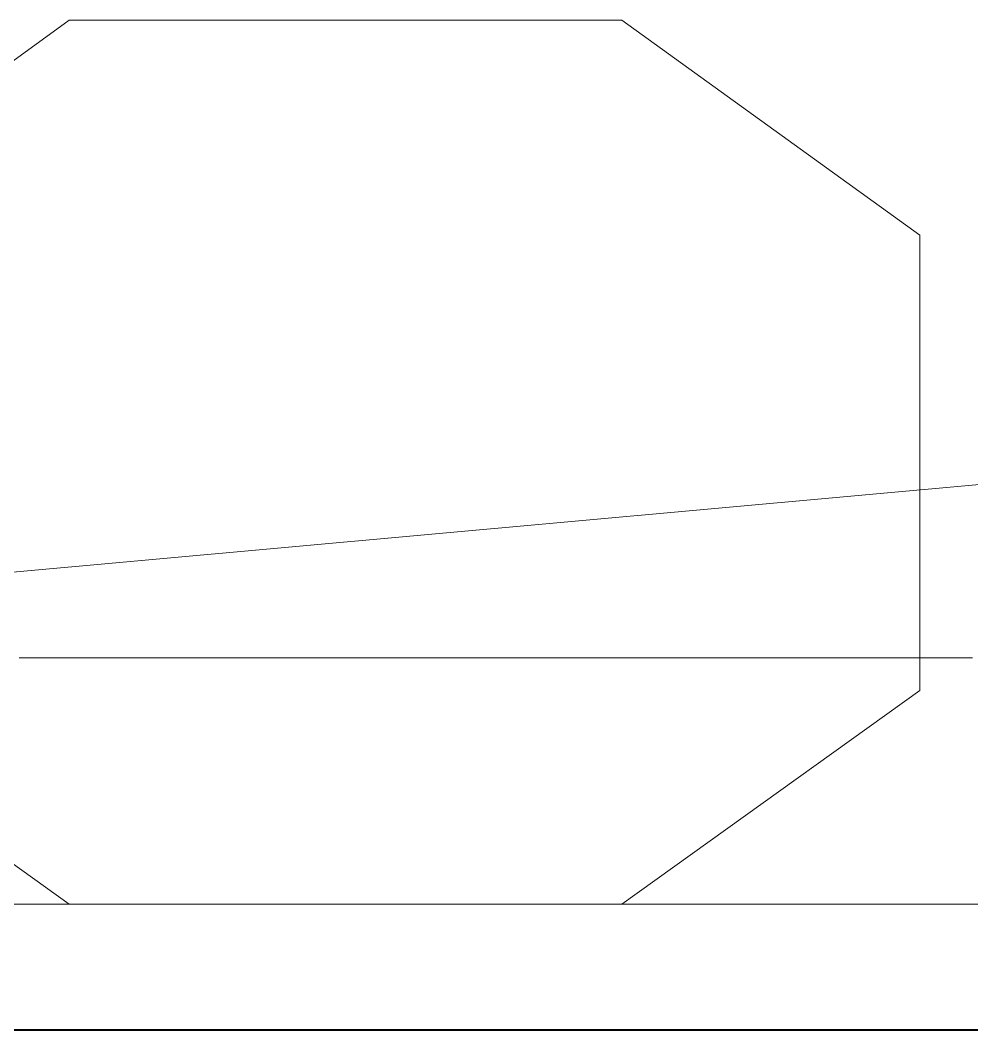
# Model space of a CAD drawing. Extents: x 65572 to 72871, y 30718 to 33858.
# Drawn here: x 66340.242 to 66344.029, y 33416.081 to 33420.102 of the extents above; entities that cross this region are included whole.
import ezdxf

# ---------------------------------------------------------------- set-up
doc = ezdxf.new("R2010")
doc.units = 0
doc.header["$LTSCALE"] = 0.5
doc.header["$MEASUREMENT"] = 0
doc.layers.get('0').update_dxf_attribs({"color": 20, "linetype": 'CONTINUOUS'})
for name, color, linetype, lineweight in [('Framing', 142, 'CONTINUOUS', 13), ('Layout', 154, 'CONTINUOUS', 5), ('Structure', 7, 'CONTINUOUS', 40)]:
    doc.layers.add(name, color=color, linetype=linetype, lineweight=lineweight)

# ---------------------------------------------------------------- blocks, each defined once
blk = doc.blocks.new('12fstg01')
at = {"color": 0, "linetype": 'ByBlock'}
for p, q in [((0.181428, 0.056002), (0.206338, 0.073992)), ((0.206338, 0.073992), (0.25256, 0.073992)), ((0.25256, 0.073992), (0.277471, 0.056002)), ((0.277471, 0.017898), (0.277471, 0.056002)), ((0.206338, 0), (0.181428, 0.017898)), ((0.25256, 0), (0.277471, 0.017898)), ((0.25256, 0), (0.206338, 0))]:
    blk.add_line(p, q, dxfattribs=at)

msp = doc.modelspace()

# ---------------------------------------------------------------- linework, layer by layer
at = {"layer": 'Framing'}
msp.add_line((65916.121008, 33416.58061), (66520.623975, 33416.58061), dxfattribs=at)
at = {"layer": 'Layout', "linetype": 'ByBlock'}
msp.add_line((66336.461139, 33417.562344), (66347.461193, 33418.562349), dxfattribs=at)
at = {"layer": 'Layout', "linetype": 'ByBlock', "flags": 128}
msp.add_lwpolyline([(66340.237564, 33417.562344), (66340.241927, 33417.562344), (66340.24629, 33417.562344), (66340.250653, 33417.562344), (66340.255017, 33417.562344), (66340.25938, 33417.562344), (66340.263743, 33417.562344), (66340.268106, 33417.562344), (66340.272469, 33417.562344), (66340.276832, 33417.562344), (66340.281195, 33417.562344), (66340.285558, 33417.562344), (66340.289921, 33417.562344), (66340.294284, 33417.562344), (66340.298647, 33417.562344), (66340.30301, 33417.562344), (66340.307373, 33417.562344), (66340.311736, 33417.562344), (66340.316099, 33417.562344), (66340.320462, 33417.562344), (66340.324825, 33417.562344), (66340.329188, 33417.562344), (66340.333551, 33417.562344), (66340.337915, 33417.562344), (66340.342278, 33417.562344), (66340.346641, 33417.562344), (66340.351004, 33417.562344), (66340.355367, 33417.562344), (66340.35973, 33417.562344), (66340.364093, 33417.562344), (66340.368456, 33417.562344), (66340.372819, 33417.562344), (66340.377182, 33417.562344), (66340.381545, 33417.562344), (66340.385908, 33417.562344), (66340.390271, 33417.562344), (66340.394634, 33417.562344), (66340.398997, 33417.562344), (66340.40336, 33417.562344), (66340.407723, 33417.562344), (66340.412086, 33417.562344), (66340.416449, 33417.562344), (66340.420813, 33417.562344), (66340.425176, 33417.562344), (66340.429539, 33417.562344), (66340.433902, 33417.562344), (66340.438265, 33417.562344), (66340.442628, 33417.562344), (66340.446991, 33417.562344), (66340.451354, 33417.562344), (66340.455717, 33417.562344), (66340.46008, 33417.562344), (66340.464443, 33417.562344), (66340.468806, 33417.562344), (66340.473169, 33417.562344), (66340.477532, 33417.562344), (66340.481895, 33417.562344), (66340.486258, 33417.562344), (66340.490621, 33417.562344), (66340.494984, 33417.562344), (66340.499347, 33417.562344), (66340.503711, 33417.562344), (66340.508074, 33417.562344), (66340.512437, 33417.562344), (66340.5168, 33417.562344), (66340.521163, 33417.562344), (66340.525526, 33417.562344), (66340.529889, 33417.562344), (66340.534252, 33417.562344), (66340.538615, 33417.562344), (66340.542978, 33417.562344), (66340.547341, 33417.562344), (66340.551704, 33417.562344), (66340.556067, 33417.562344), (66340.56043, 33417.562344), (66340.564793, 33417.562344), (66340.569156, 33417.562344), (66340.573519, 33417.562344), (66340.577882, 33417.562344), (66340.582246, 33417.562344), (66340.586609, 33417.562344), (66340.590972, 33417.562344), (66340.595335, 33417.562344), (66340.599698, 33417.562344), (66340.604061, 33417.562344), (66340.608424, 33417.562344), (66340.612787, 33417.562344), (66340.61715, 33417.562344), (66340.621513, 33417.562344), (66340.625876, 33417.562344), (66340.630239, 33417.562344), (66340.634602, 33417.562344), (66340.638965, 33417.562344), (66340.643328, 33417.562344), (66340.647691, 33417.562344), (66340.652054, 33417.562344), (66340.656417, 33417.562344), (66340.66078, 33417.562344), (66340.665144, 33417.562344), (66340.669507, 33417.562344), (66340.67387, 33417.562344), (66340.678233, 33417.562344), (66340.682596, 33417.562344), (66340.686959, 33417.562344), (66340.691322, 33417.562344), (66340.695685, 33417.562344), (66340.700048, 33417.562344), (66340.704411, 33417.562344), (66340.708774, 33417.562344), (66340.713137, 33417.562344), (66340.7175, 33417.562344), (66340.721863, 33417.562344), (66340.726226, 33417.562344), (66340.730589, 33417.562344), (66340.734952, 33417.562344), (66340.739315, 33417.562344), (66340.743678, 33417.562344), (66340.748042, 33417.562344), (66340.752405, 33417.562344), (66340.756768, 33417.562344), (66340.761131, 33417.562344), (66340.765494, 33417.562344), (66340.769857, 33417.562344), (66340.77422, 33417.562344), (66340.778583, 33417.562344), (66340.782946, 33417.562344), (66340.787309, 33417.562344), (66340.791672, 33417.562344), (66340.796035, 33417.562344), (66340.800398, 33417.562344), (66340.804761, 33417.562344), (66340.809124, 33417.562344), (66340.813487, 33417.562344), (66340.81785, 33417.562344), (66340.822213, 33417.562344), (66340.826576, 33417.562344), (66340.83094, 33417.562344), (66340.835303, 33417.562344), (66340.839666, 33417.562344), (66340.844029, 33417.562344), (66340.848392, 33417.562344), (66340.852755, 33417.562344), (66340.857118, 33417.562344), (66340.861481, 33417.562344), (66340.865844, 33417.562344), (66340.870207, 33417.562344), (66340.87457, 33417.562344), (66340.878933, 33417.562344), (66340.883296, 33417.562344), (66340.887659, 33417.562344), (66340.892022, 33417.562344), (66340.896385, 33417.562344), (66340.900748, 33417.562344), (66340.905111, 33417.562344), (66340.909474, 33417.562344), (66340.913838, 33417.562344), (66340.918201, 33417.562344), (66340.922564, 33417.562344), (66340.926927, 33417.562344), (66340.93129, 33417.562344), (66340.935653, 33417.562344), (66340.940016, 33417.562344), (66340.944379, 33417.562344), (66340.948742, 33417.562344), (66340.953105, 33417.562344), (66340.957468, 33417.562344), (66340.961831, 33417.562344), (66340.966194, 33417.562344), (66340.970557, 33417.562344), (66340.97492, 33417.562344), (66340.979283, 33417.562344), (66340.984508, 33417.562344), (66340.989732, 33417.562344), (66340.994957, 33417.562344), (66341.000181, 33417.562344), (66341.005406, 33417.562344), (66341.01063, 33417.562344), (66341.015855, 33417.562344), (66341.02108, 33417.562344), (66341.026304, 33417.562344), (66341.031529, 33417.562344), (66341.036753, 33417.562344), (66341.041978, 33417.562344), (66341.047202, 33417.562344), (66341.052427, 33417.562344), (66341.057651, 33417.562344), (66341.062876, 33417.562344), (66341.0681, 33417.562344), (66341.073325, 33417.562344), (66341.078549, 33417.562344), (66341.083774, 33417.562344), (66341.088998, 33417.562344), (66341.094223, 33417.562344), (66341.099448, 33417.562344), (66341.104672, 33417.562344), (66341.109897, 33417.562344), (66341.115121, 33417.562344), (66341.120346, 33417.562344), (66341.12557, 33417.562344), (66341.130795, 33417.562344), (66341.136019, 33417.562344), (66341.141244, 33417.562344), (66341.146468, 33417.562344), (66341.151693, 33417.562344), (66341.156917, 33417.562344), (66341.162142, 33417.562344), (66341.167366, 33417.562344), (66341.172591, 33417.562344), (66341.177816, 33417.562344), (66341.18304, 33417.562344), (66341.188265, 33417.562344), (66341.193489, 33417.562344), (66341.198714, 33417.562344), (66341.203938, 33417.562344), (66341.209163, 33417.562344), (66341.214387, 33417.562344), (66341.219612, 33417.562344), (66341.224836, 33417.562344), (66341.230061, 33417.562344), (66341.235285, 33417.562344), (66341.24051, 33417.562344), (66341.245734, 33417.562344), (66341.250959, 33417.562344), (66341.256184, 33417.562344), (66341.261408, 33417.562344), (66341.266633, 33417.562344), (66341.271857, 33417.562344), (66341.277082, 33417.562344), (66341.282306, 33417.562344), (66341.287531, 33417.562344), (66341.292755, 33417.562344), (66341.29798, 33417.562344), (66341.303204, 33417.562344), (66341.308429, 33417.562344), (66341.313653, 33417.562344), (66341.318878, 33417.562344), (66341.324102, 33417.562344), (66341.329327, 33417.562344), (66341.334552, 33417.562344), (66341.339776, 33417.562344), (66341.345001, 33417.562344), (66341.350225, 33417.562344), (66341.35545, 33417.562344), (66341.360674, 33417.562344), (66341.365899, 33417.562344), (66341.371123, 33417.562344), (66341.376348, 33417.562344), (66341.381572, 33417.562344), (66341.386797, 33417.562344), (66341.392021, 33417.562344), (66341.397246, 33417.562344), (66341.40247, 33417.562344), (66341.407695, 33417.562344), (66341.41292, 33417.562344), (66341.418144, 33417.562344), (66341.423369, 33417.562344), (66341.428593, 33417.562344), (66341.433818, 33417.562344), (66341.439042, 33417.562344), (66341.444267, 33417.562344), (66341.449491, 33417.562344), (66341.454716, 33417.562344), (66341.45994, 33417.562344), (66341.465165, 33417.562344), (66341.470389, 33417.562344), (66341.475614, 33417.562344), (66341.480838, 33417.562344), (66341.486063, 33417.562344), (66341.491287, 33417.562344), (66341.496512, 33417.562344), (66341.501737, 33417.562344), (66341.506961, 33417.562344), (66341.512186, 33417.562344), (66341.51741, 33417.562344), (66341.522635, 33417.562344), (66341.527859, 33417.562344), (66341.533084, 33417.562344), (66341.538308, 33417.562344), (66341.543533, 33417.562344), (66341.548757, 33417.562344), (66341.553982, 33417.562344), (66341.559206, 33417.562344), (66341.564431, 33417.562344), (66341.569655, 33417.562344), (66341.57488, 33417.562344), (66341.580105, 33417.562344), (66341.585329, 33417.562344), (66341.590554, 33417.562344), (66341.595778, 33417.562344), (66341.601003, 33417.562344), (66341.606227, 33417.562344), (66341.611452, 33417.562344), (66341.616676, 33417.562344), (66341.621901, 33417.562344), (66341.627125, 33417.562344), (66341.63235, 33417.562344), (66341.637574, 33417.562344), (66341.642799, 33417.562344), (66341.648023, 33417.562344), (66341.653248, 33417.562344), (66341.658473, 33417.562344), (66341.663697, 33417.562344), (66341.668922, 33417.562344), (66341.674146, 33417.562344), (66341.679371, 33417.562344), (66341.684595, 33417.562344), (66341.68982, 33417.562344), (66341.695044, 33417.562344), (66341.700269, 33417.562344), (66341.705493, 33417.562344), (66341.710718, 33417.562344), (66341.715942, 33417.562344), (66341.721167, 33417.562344), (66341.726391, 33417.562344), (66341.731616, 33417.562344), (66341.736841, 33417.562344), (66341.742065, 33417.562344), (66341.74729, 33417.562344), (66341.752514, 33417.562344), (66341.757739, 33417.562344), (66341.762963, 33417.562344), (66341.768188, 33417.562344), (66341.773412, 33417.562344), (66341.778637, 33417.562344), (66341.783861, 33417.562344), (66341.789086, 33417.562344), (66341.79431, 33417.562344), (66341.799535, 33417.562344), (66341.804759, 33417.562344), (66341.809984, 33417.562344), (66341.815209, 33417.562344), (66341.820433, 33417.562344), (66341.825658, 33417.562344), (66341.830882, 33417.562344), (66341.836107, 33417.562344), (66341.841331, 33417.562344), (66341.846556, 33417.562344), (66341.85178, 33417.562344), (66341.857005, 33417.562344), (66341.862229, 33417.562344), (66341.867454, 33417.562344), (66341.872678, 33417.562344), (66341.877903, 33417.562344), (66341.883127, 33417.562344), (66341.888352, 33417.562344), (66341.893576, 33417.562344), (66341.898801, 33417.562344), (66341.904026, 33417.562344), (66341.90925, 33417.562344), (66341.914475, 33417.562344), (66341.919699, 33417.562344), (66341.924924, 33417.562344), (66341.930148, 33417.562344), (66341.935373, 33417.562344), (66341.940597, 33417.562344), (66341.945822, 33417.562344), (66341.951046, 33417.562344), (66341.956271, 33417.562344), (66341.961495, 33417.562344), (66341.96672, 33417.562344), (66341.971944, 33417.562344), (66341.977169, 33417.562344), (66341.982394, 33417.562344), (66341.987618, 33417.562344), (66341.992843, 33417.562344), (66341.998067, 33417.562344), (66342.003292, 33417.562344), (66342.008516, 33417.562344), (66342.013741, 33417.562344), (66342.018965, 33417.562344), (66342.02419, 33417.562344), (66342.029414, 33417.562344), (66342.034639, 33417.562344), (66342.039863, 33417.562344), (66342.045088, 33417.562344), (66342.050312, 33417.562344), (66342.055537, 33417.562344), (66342.060762, 33417.562344), (66342.065986, 33417.562344), (66342.071211, 33417.562344), (66342.076435, 33417.562344), (66342.08166, 33417.562344), (66342.086884, 33417.562344), (66342.092109, 33417.562344), (66342.097333, 33417.562344), (66342.102558, 33417.562344), (66342.107782, 33417.562344), (66342.113007, 33417.562344), (66342.118231, 33417.562344), (66342.123456, 33417.562344), (66342.12868, 33417.562344), (66342.133905, 33417.562344), (66342.13913, 33417.562344), (66342.144354, 33417.562344), (66342.149579, 33417.562344), (66342.154803, 33417.562344), (66342.160028, 33417.562344), (66342.165252, 33417.562344), (66342.170477, 33417.562344), (66342.175701, 33417.562344), (66342.180926, 33417.562344), (66342.18615, 33417.562344), (66342.191375, 33417.562344), (66342.196599, 33417.562344), (66342.201824, 33417.562344), (66342.207048, 33417.562344), (66342.212273, 33417.562344), (66342.217498, 33417.562344), (66342.222722, 33417.562344), (66342.227947, 33417.562344), (66342.233171, 33417.562344), (66342.238396, 33417.562344), (66342.24362, 33417.562344), (66342.248845, 33417.562344), (66342.254069, 33417.562344), (66342.259294, 33417.562344), (66342.264518, 33417.562344), (66342.269743, 33417.562344), (66342.274967, 33417.562344), (66342.280192, 33417.562344), (66342.285416, 33417.562344), (66342.290641, 33417.562344), (66342.295866, 33417.562344), (66342.30109, 33417.562344), (66342.306315, 33417.562344), (66342.311539, 33417.562344), (66342.316764, 33417.562344), (66342.321988, 33417.562344), (66342.327213, 33417.562344), (66342.332437, 33417.562344), (66342.337662, 33417.562344), (66342.342886, 33417.562344), (66342.348111, 33417.562344), (66342.353335, 33417.562344), (66342.35856, 33417.562344), (66342.363784, 33417.562344), (66342.369009, 33417.562344), (66342.374233, 33417.562344), (66342.379458, 33417.562344), (66342.384683, 33417.562344), (66342.389907, 33417.562344), (66342.395132, 33417.562344), (66342.400356, 33417.562344), (66342.405581, 33417.562344), (66342.410805, 33417.562344), (66342.41603, 33417.562344), (66342.421254, 33417.562344), (66342.426479, 33417.562344), (66342.431703, 33417.562344), (66342.436928, 33417.562344), (66342.442152, 33417.562344), (66342.447377, 33417.562344), (66342.452601, 33417.562344), (66342.457826, 33417.562344), (66342.463051, 33417.562344), (66342.468275, 33417.562344), (66342.4735, 33417.562344), (66342.478724, 33417.562344), (66342.483949, 33417.562344), (66342.489173, 33417.562344), (66342.494398, 33417.562344), (66342.499622, 33417.562344), (66342.504847, 33417.562344), (66342.510071, 33417.562344), (66342.515296, 33417.562344), (66342.52052, 33417.562344), (66342.525745, 33417.562344), (66342.530969, 33417.562344), (66342.536194, 33417.562344), (66342.541419, 33417.562344), (66342.546643, 33417.562344), (66342.551868, 33417.562344), (66342.557092, 33417.562344), (66342.562317, 33417.562344), (66342.567541, 33417.562344), (66342.572766, 33417.562344), (66342.57799, 33417.562344), (66342.583215, 33417.562344), (66342.588439, 33417.562344), (66342.593664, 33417.562344), (66342.598888, 33417.562344), (66342.604113, 33417.562344), (66342.609337, 33417.562344), (66342.614562, 33417.562344), (66342.619787, 33417.562344), (66342.625011, 33417.562344), (66342.630236, 33417.562344), (66342.63546, 33417.562344), (66342.640685, 33417.562344), (66342.645909, 33417.562344), (66342.651134, 33417.562344), (66342.656358, 33417.562344), (66342.661583, 33417.562344), (66342.666807, 33417.562344), (66342.672032, 33417.562344), (66342.677256, 33417.562344), (66342.682481, 33417.562344), (66342.687705, 33417.562344), (66342.69293, 33417.562344), (66342.698155, 33417.562344), (66342.703379, 33417.562344), (66342.708604, 33417.562344), (66342.713828, 33417.562344), (66342.719053, 33417.562344), (66342.724277, 33417.562344), (66342.729502, 33417.562344), (66342.734726, 33417.562344), (66342.739951, 33417.562344), (66342.745175, 33417.562344), (66342.7504, 33417.562344), (66342.755624, 33417.562344), (66342.760849, 33417.562344), (66342.766073, 33417.562344), (66342.771298, 33417.562344), (66342.776522, 33417.562344), (66342.781747, 33417.562344), (66342.786972, 33417.562344), (66342.792196, 33417.562344), (66342.797421, 33417.562344), (66342.802645, 33417.562344), (66342.80787, 33417.562344), (66342.813094, 33417.562344), (66342.818319, 33417.562344), (66342.823543, 33417.562344), (66342.828768, 33417.562344), (66342.833992, 33417.562344), (66342.839217, 33417.562344), (66342.844441, 33417.562344), (66342.849666, 33417.562344), (66342.85489, 33417.562344), (66342.860115, 33417.562344), (66342.86534, 33417.562344), (66342.870564, 33417.562344), (66342.875789, 33417.562344), (66342.881013, 33417.562344), (66342.886238, 33417.562344), (66342.891462, 33417.562344), (66342.896687, 33417.562344), (66342.901911, 33417.562344), (66342.907136, 33417.562344), (66342.91236, 33417.562344), (66342.917585, 33417.562344), (66342.922809, 33417.562344), (66342.928034, 33417.562344), (66342.933258, 33417.562344), (66342.938483, 33417.562344), (66342.943708, 33417.562344), (66342.948932, 33417.562344), (66342.954157, 33417.562344), (66342.959381, 33417.562344), (66342.964606, 33417.562344), (66342.96983, 33417.562344), (66342.975055, 33417.562344), (66342.980279, 33417.562344), (66342.985504, 33417.562344), (66342.990728, 33417.562344), (66342.995953, 33417.562344), (66343.001177, 33417.562344), (66343.006402, 33417.562344), (66343.011626, 33417.562344), (66343.016851, 33417.562344), (66343.022076, 33417.562344), (66343.0273, 33417.562344), (66343.032525, 33417.562344), (66343.037749, 33417.562344), (66343.042974, 33417.562344), (66343.048198, 33417.562344), (66343.053423, 33417.562344), (66343.058647, 33417.562344), (66343.063872, 33417.562344), (66343.069096, 33417.562344), (66343.074321, 33417.562344), (66343.079545, 33417.562344), (66343.08477, 33417.562344), (66343.089994, 33417.562344), (66343.095219, 33417.562344), (66343.100444, 33417.562344), (66343.105668, 33417.562344), (66343.110893, 33417.562344), (66343.116117, 33417.562344), (66343.121342, 33417.562344), (66343.126566, 33417.562344), (66343.131791, 33417.562344), (66343.137015, 33417.562344), (66343.14224, 33417.562344), (66343.147464, 33417.562344), (66343.152689, 33417.562344), (66343.157913, 33417.562344), (66343.163138, 33417.562344), (66343.168362, 33417.562344), (66343.173587, 33417.562344), (66343.178811, 33417.562344), (66343.184036, 33417.562344), (66343.189261, 33417.562344), (66343.194485, 33417.562344), (66343.19971, 33417.562344), (66343.204934, 33417.562344), (66343.210159, 33417.562344), (66343.215383, 33417.562344), (66343.220608, 33417.562344), (66343.225832, 33417.562344), (66343.231057, 33417.562344), (66343.236281, 33417.562344), (66343.241506, 33417.562344), (66343.24673, 33417.562344), (66343.251955, 33417.562344), (66343.257479, 33417.562344), (66343.263303, 33417.562344), (66343.269127, 33417.562344), (66343.274951, 33417.562344), (66343.280775, 33417.562344), (66343.286599, 33417.562344), (66343.292423, 33417.562344), (66343.298247, 33417.562344), (66343.304071, 33417.562344), (66343.309896, 33417.562344), (66343.31572, 33417.562344), (66343.321544, 33417.562344), (66343.327368, 33417.562344), (66343.333192, 33417.562344), (66343.339016, 33417.562344), (66343.34484, 33417.562344), (66343.350664, 33417.562344), (66343.356488, 33417.562344), (66343.362312, 33417.562344), (66343.368136, 33417.562344), (66343.37396, 33417.562344), (66343.379784, 33417.562344), (66343.385608, 33417.562344), (66343.391432, 33417.562344), (66343.397256, 33417.562344), (66343.40308, 33417.562344), (66343.408904, 33417.562344), (66343.414728, 33417.562344), (66343.420552, 33417.562344), (66343.426376, 33417.562344), (66343.4322, 33417.562344), (66343.438024, 33417.562344), (66343.443848, 33417.562344), (66343.449672, 33417.562344), (66343.455496, 33417.562344), (66343.46132, 33417.562344), (66343.467144, 33417.562344), (66343.472968, 33417.562344), (66343.478792, 33417.562344), (66343.484616, 33417.562344), (66343.490441, 33417.562344), (66343.496265, 33417.562344), (66343.502089, 33417.562344), (66343.507913, 33417.562344), (66343.513737, 33417.562344), (66343.519561, 33417.562344), (66343.525385, 33417.562344), (66343.531209, 33417.562344), (66343.537033, 33417.562344), (66343.542857, 33417.562344), (66343.548681, 33417.562344), (66343.554505, 33417.562344), (66343.560329, 33417.562344), (66343.566153, 33417.562344), (66343.571977, 33417.562344), (66343.577801, 33417.562344), (66343.583625, 33417.562344), (66343.589449, 33417.562344), (66343.595273, 33417.562344), (66343.601097, 33417.562344), (66343.606921, 33417.562344), (66343.612745, 33417.562344), (66343.618569, 33417.562344), (66343.624393, 33417.562344), (66343.630217, 33417.562344), (66343.636041, 33417.562344), (66343.641865, 33417.562344), (66343.647689, 33417.562344), (66343.653513, 33417.562344), (66343.659337, 33417.562344), (66343.665162, 33417.562344), (66343.670986, 33417.562344), (66343.67681, 33417.562344), (66343.682634, 33417.562344), (66343.688458, 33417.562344), (66343.694282, 33417.562344), (66343.700106, 33417.562344), (66343.70593, 33417.562344), (66343.711754, 33417.562344), (66343.717578, 33417.562344), (66343.723402, 33417.562344), (66343.729226, 33417.562344), (66343.73505, 33417.562344), (66343.740874, 33417.562344), (66343.746698, 33417.562344), (66343.752522, 33417.562344), (66343.758346, 33417.562344), (66343.76417, 33417.562344), (66343.769994, 33417.562344), (66343.775818, 33417.562344), (66343.781642, 33417.562344), (66343.787466, 33417.562344), (66343.79329, 33417.562344), (66343.799114, 33417.562344), (66343.804938, 33417.562344), (66343.810762, 33417.562344), (66343.816586, 33417.562344), (66343.82241, 33417.562344), (66343.828234, 33417.562344), (66343.834058, 33417.562344), (66343.839882, 33417.562344), (66343.845707, 33417.562344), (66343.851531, 33417.562344), (66343.857355, 33417.562344), (66343.863179, 33417.562344), (66343.869003, 33417.562344), (66343.874827, 33417.562344), (66343.880651, 33417.562344), (66343.886475, 33417.562344), (66343.892299, 33417.562344), (66343.898123, 33417.562344), (66343.903947, 33417.562344), (66343.909771, 33417.562344), (66343.915595, 33417.562344), (66343.921419, 33417.562344), (66343.927243, 33417.562344), (66343.933067, 33417.562344), (66343.938891, 33417.562344), (66343.944715, 33417.562344), (66343.950539, 33417.562344), (66343.956363, 33417.562344), (66343.962187, 33417.562344), (66343.968011, 33417.562344), (66343.973835, 33417.562344), (66343.979659, 33417.562344), (66343.985483, 33417.562344), (66343.991307, 33417.562344), (66343.997131, 33417.562344), (66344.002955, 33417.562344), (66344.008779, 33417.562344), (66344.014603, 33417.562344), (66344.020427, 33417.562344), (66344.026252, 33417.562344), (66344.032076, 33417.562344)], dxfattribs=at)
at = {"layer": 'Structure'}
msp.add_line((65890.468358, 33416.080608), (66523.123987, 33416.080608), dxfattribs=at)

# ---------------------------------------------------------------- block references
at = {"layer": 'Layout', "linetype": 'ByBlock', "xscale": 47.58705652932135, "yscale": 47.58705652932135, "zscale": 47.58705652932135}
msp.add_blockref('12fstg01', (66330.618135, 33416.58061), dxfattribs=at)

doc.saveas('drawing.dxf')
